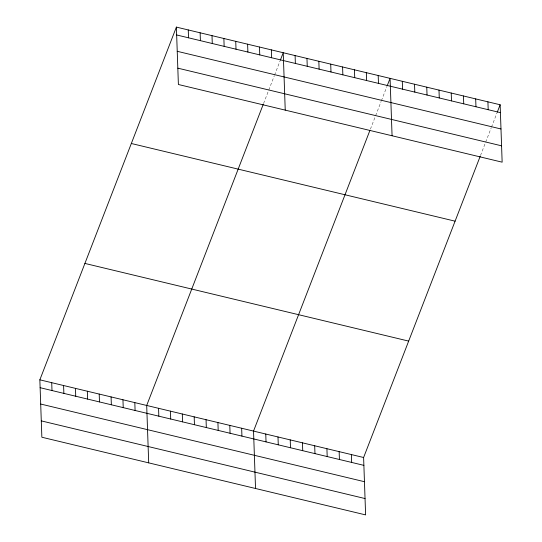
<?xml version="1.0" encoding="UTF-8"?>
<svg xmlns="http://www.w3.org/2000/svg" width="542" height="542" viewBox="0 0 542 542"><rect width="100%" height="100%" fill="white"/><g stroke="black" fill="none" stroke-linecap="round" stroke-linejoin="round"><path stroke-width="0.41" stroke-dasharray="2.71 2.03" d="M263.588 103.468L268.209 91.53M268.785 90.04L274.272 75.86M274.564 75.114L280.051 60.941M370.43 129.104L375.05 117.16M375.626 115.67L381.114 101.496M381.405 100.751L386.893 86.571M480.503 155.513L485.131 143.569M485.707 142.079L491.194 127.905M491.479 127.153L496.967 112.98"/><path stroke-width="0.81" d="M480.219 156.259L363.607 457.502L365.613 514.9L41.856 437.231L39.851 379.827L176.387 27.1L500.144 104.769L502.149 162.173L178.393 84.498L176.387 27.1M263.297 104.213L146.692 405.457L148.698 462.861M280.336 60.196L283.229 52.73L285.234 110.134M369.847 130.595L253.534 431.093L255.533 488.491M387.178 85.826L390.071 78.366L392.069 135.764M497.258 112.235L500.144 104.769M176.658 34.966L500.422 112.634M177.234 51.307L500.991 128.982M177.817 68.156L501.58 145.825M131.327 143.501L455.09 221.17M84.904 263.426L408.668 341.101M39.851 379.827L363.607 457.502M40.122 387.693L363.885 465.361M40.697 404.041L364.454 481.709M41.28 420.883L365.044 498.552M487.915 101.835L488.193 109.701M475.686 98.901L475.957 106.767M463.451 95.968L463.728 103.834M451.222 93.034L451.5 100.9M438.993 90.101L439.264 97.96M426.764 87.167L427.035 95.026M414.528 84.234L414.806 92.093M402.299 81.3L402.571 89.159M378.194 75.514L378.472 83.38M366.324 72.669L366.602 80.528M354.454 69.816L354.725 77.682M342.585 66.971L342.856 74.837M351.379 454.562L351.656 462.428M330.715 64.125L330.986 71.984M339.15 451.628L339.421 459.494M318.838 61.273L319.116 69.139M326.914 448.695L327.192 456.56M306.968 58.428L307.246 66.293M314.685 445.761L314.963 453.627M295.099 55.582L295.37 63.441M302.456 442.828L302.727 450.693M290.227 439.894L290.498 447.753M271.352 49.884L271.63 57.743M277.992 436.96L278.27 444.819M259.483 47.039L259.76 54.898M265.763 434.027L266.034 441.886M247.613 44.187L247.89 52.052M235.743 41.341L236.014 49.2M241.657 428.241L241.935 436.107M223.873 38.489L224.144 46.355M229.788 425.395L230.065 433.254M211.997 35.643L212.274 43.509M217.918 422.55L218.189 430.409M200.127 32.798L200.405 40.657M206.048 419.698L206.319 427.563M188.257 29.946L188.535 37.811M194.178 416.852L194.449 424.711M182.302 414L182.579 421.866M170.432 411.154L170.71 419.02M158.562 408.309L158.833 416.168M134.816 402.611L135.094 410.47M122.946 399.766L123.224 407.625M111.076 396.913L111.354 404.779M99.206 394.068L99.477 401.927M87.337 391.216L87.608 399.081M75.46 388.37L75.738 396.236M63.59 385.525L63.868 393.384M51.72 382.672L51.991 390.538"/></g></svg>
